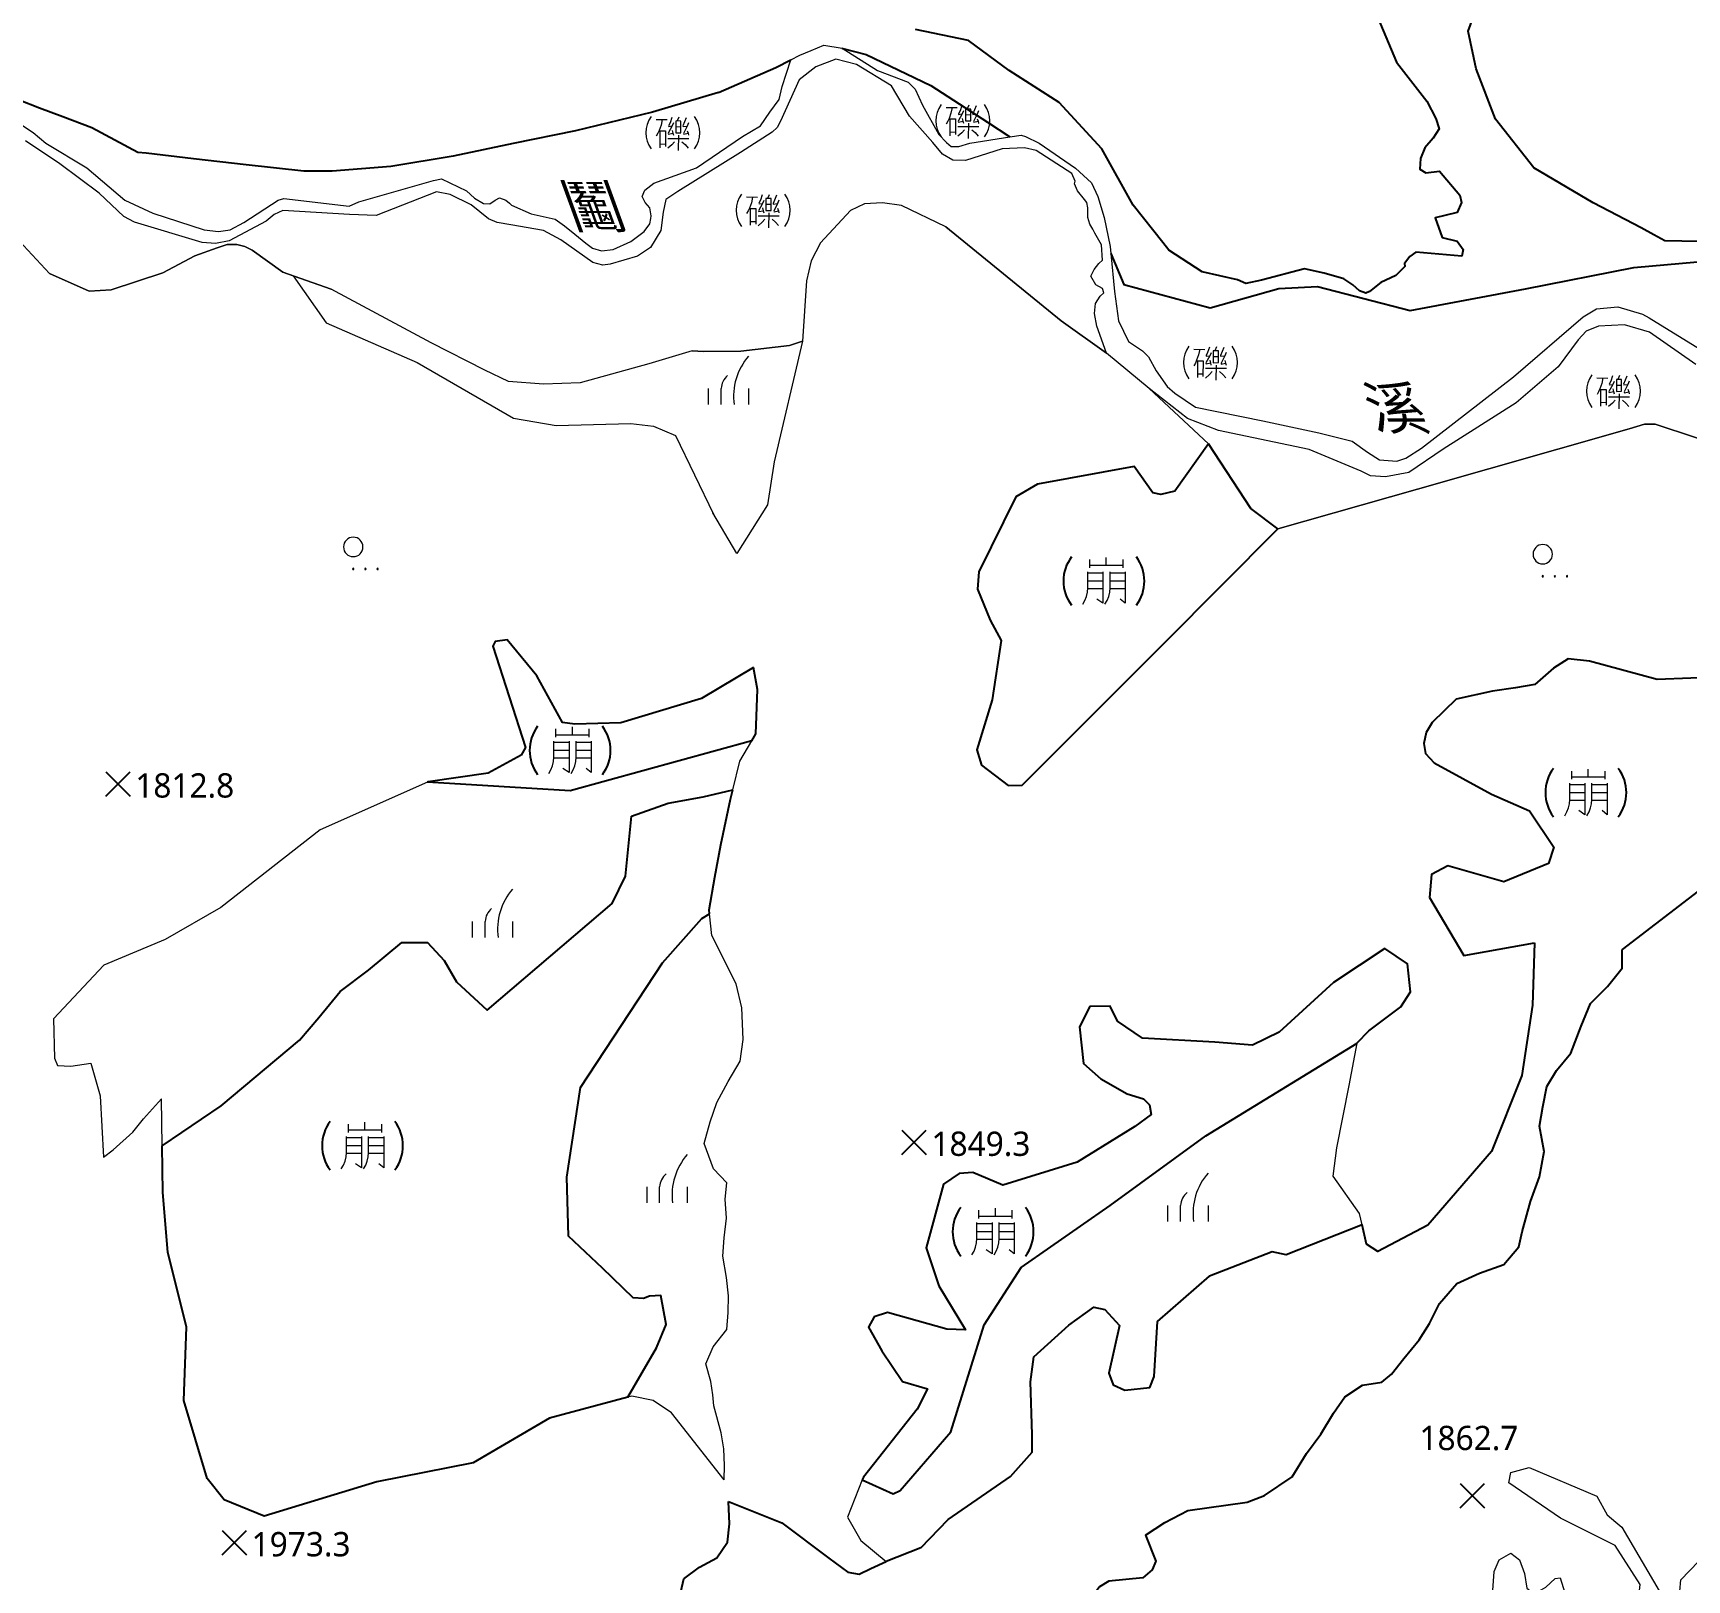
# Model space of a CAD drawing. Header units: metres. Extents: x 232867 to 235443, y 2535802 to 2538582.
# Drawn here: x 233607 to 234118, y 2536730 to 2537208 of the extents above; entities that cross this region are included whole.
import ezdxf
from ezdxf.enums import TextEntityAlignment as Align

# ---------------------------------------------------------------- set-up
doc = ezdxf.new("R2010")
doc.units = ezdxf.units.M
for name, color, linetype, lineweight in [('9510101', 5, 'Continuous', 20), ('9510109', 4, 'Continuous', 20), ('9710500', 3, 'Continuous', 20), ('9720000', 3, 'Continuous', 20)]:
    doc.layers.add(name, color=color, linetype=linetype, lineweight=lineweight)
doc.layers.add('9540203', color=34, linetype='Continuous', lineweight=20, true_color=0xa55200)
doc.layers.add('9790201', color=34, linetype='145', lineweight=20, true_color=0xa55200)
doc.layers.add('9810200', color=7, linetype='Continuous')
doc.layers.add('9820205', color=34, linetype='Continuous', true_color=0xa55200)
doc.styles.add('LMP', font='')
doc.styles.get('LMP').set_extended_font_data('Microsoft JhengHei')
doc.linetypes.add('145', pattern='A,0,-7.5,[10,base.shx,S=1,R=0,X=0,Y=0]', length=7.5)

# ---------------------------------------------------------------- blocks, each defined once
blk = doc.blocks.new('95423')
at = {"linetype": 'Continuous'}
for points in [[(-8.038459, 4.930951, 0.333333), (-8.038459, -5.069049)], [(5.294874, -5.069049, 0.333333), (5.294874, 4.930951)]]:
    blk.add_lwpolyline(points, format="xyb", dxfattribs=at)
for points in [[(-6.517338, 4.020808), (-3.120598, 3.98995)], [(-4.649285, 4.003837), (-5.035124, 2.261878), (-5.652713, 0.610952), (-6.007826, -0.237655), (-6.486458, -1.086262)], [(-5.703949, 0.488515), (-3.645549, 0.487518), (-3.691487, -4.344848)], [(-5.412274, 0.488373), (-5.381306, -4.711387)], [(-1.177484, 2.956224), (-1.565528, 2.041063), (-2.791747, -0.20806), (-2.714138, -0.47175), (-1.348224, -0.20806)], [(-1.658659, 4.693477), (-2.248486, 3.049291), (-2.745182, 2.087597), (-2.667573, 1.87044), (-1.565528, 2.041063)], [(-1.565528, 0.629545), (-1.348224, -0.20806), (-1.22405, -0.844019)], [(-0.510049, 3.545649), (-0.510049, -0.130504), (1.07317, -0.099481), (1.07317, 3.56116), (-0.028874, 3.576672), (-0.510049, 3.545649)], [(-0.510049, 1.823907), (1.07317, 1.792884)], [(0.467822, 4.7245), (-0.028874, 3.576672)], [(2.765042, 4.569388), (1.694041, 2.056575), (1.756128, 1.854929), (3.044434, 1.979019)], [(3.416956, 3.018268), (3.044434, 1.979019), (1.926867, -0.316638), (1.973432, -0.533795), (3.308304, -0.223571)], [(3.01339, 0.536478), (3.308304, -0.223571), (3.463521, -0.85953)], [(-3.685038, -3.666464), (-5.358978, -3.619674)], [(-2.962791, -1.812378), (3.587391, -1.812378)], [(-0.851832, -2.836116), (-1.705529, -3.766788), (-2.931747, -4.852571)], [(0.327822, -0.850683), (0.281257, -5.550575)], [(1.398823, -2.851627), (2.392216, -3.735766), (3.354564, -4.790527)]]:
    blk.add_lwpolyline(points)
blk = doc.blocks.new('98225')
at = {"lineweight": 0}
for points in [[(-4.3718, 4.121213), (-4.3718, 6.620776)], [(0.625848, 7.246036), (0.625848, 4.746473)], [(5.936866, 4.121213), (5.936866, 6.620776)], [(-6.557994, -7.127561), (-5.892824, -5.979033), (-5.403554, -4.744772), (-5.10201, -3.451385), (-4.997061, -2.128435), (-4.997061, -1.815065), (-4.997061, 2.87217)], [(-4.997061, 2.558801), (-0.311303, 2.558801), (-0.311303, -2.128435), (-0.311303, -6.81567), (-2.185606, -5.565149)], [(-4.997061, 0.059238), (-0.311303, 0.059238)], [(5.936866, 4.746473), (4.999714, 4.746473), (0.313957, 4.746473), (-4.3718, 4.746473)], [(-0.311303, 2.87217), (-0.311303, 2.558801)], [(0.313957, -7.127561), (0.979128, -5.979033), (1.468397, -4.744772), (1.769941, -3.451385), (1.876369, -2.128435), (1.876369, 2.558801), (1.876369, 2.87217)], [(1.876369, 2.558801), (6.560648, 2.558801)], [(1.876369, 0.059238), (6.560648, 0.059238)], [(6.560648, 2.87217), (6.560648, -1.815065), (6.560648, -6.503779), (6.560648, -6.81567), (4.999714, -5.565149)], [(-0.311303, -2.440326), (-4.997061, -2.440326)], [(6.560648, -2.440326), (1.876369, -2.440326)]]:
    blk.add_lwpolyline(points, dxfattribs=at)
for start, end in [(143.130102, 216.869898), (323.130102, 36.869898)]:
    blk.add_arc((0, 0), 12.5, start, end)
blk = doc.blocks.new('97132')
at = {"linetype": 'Continuous'}
for points in [[(-3.2, 6.8, 1), (2.8, 6.8, 1)], [(-0.4, 0, 1), (0, 0, 1)], [(3.35, 0, 1), (3.75, 0, 1)], [(7.1, 0, 1), (7.5, 0, 1)]]:
    blk.add_lwpolyline(points, format="xyb", close=True, dxfattribs=at)
blk = doc.blocks.new('97200')
at = {"linetype": 'Continuous'}
for points in [[(6.25, 15, 0.214635), (1.75, 0)], [(-0.25, 9, 0.201941), (-2.25, 5)]]:
    blk.add_lwpolyline(points, format="xyb", dxfattribs=at)
for points in [[(-6.25, 5), (-6.25, 0)], [(-2.25, 0), (-2.25, 5)], [(6.25, 5), (6.25, 0)]]:
    blk.add_lwpolyline(points, dxfattribs=at)
blk = doc.blocks.new('98120')
at = {"linetype": 'Continuous'}
for points in [[(-3.75, -3.75), (3.75, 3.75)], [(-3.75, 3.75), (3.75, -3.75)]]:
    blk.add_lwpolyline(points, dxfattribs=at)

msp = doc.modelspace()

# ---------------------------------------------------------------- linework, layer by layer
at = {"layer": '9510101', "lineweight": 0, "flags": 128}
for points in [[(233602.21598, 2537180.108148), (233607.09138, 2537176.945748), (233610.99548, 2537173.638348), (233623.66808, 2537166.082348), (233635.38118, 2537156.021248), (233644.00948, 2537152.049448), (233659.86368, 2537146.873648), (233664.30938, 2537146.346348), (233667.91658, 2537146.924448), (233672.20968, 2537149.172748), (233682.72788, 2537156.041848), (233684.53008, 2537156.608548), (233704.67458, 2537154.236448), (233707.72288, 2537155.505148), (233730.73838, 2537162.175248), (233733.23548, 2537162.607448), (233740.89038, 2537158.907248), (233743.40058, 2537156.701748), (233746.18568, 2537155.053248), (233748.13018, 2537154.926648), (233749.79078, 2537156.047748), (233751.17578, 2537156.750648), (233753.12298, 2537156.068748), (233754.23858, 2537155.103948), (233754.79668, 2537154.552148), (233760.91958, 2537151.814048), (233768.28648, 2537150.194448), (233771.21258, 2537148.130448), (233774.41898, 2537145.512748), (233777.76498, 2537142.757148), (233779.85528, 2537141.243148), (233782.63628, 2537140.427748), (233786.24408, 2537140.866948), (233791.64718, 2537143.261148), (233795.79728, 2537146.341548), (233797.59048, 2537148.713048), (233797.85988, 2537150.380748), (233797.99458, 2537151.214548), (233797.56568, 2537153.710848), (233796.16898, 2537155.368048), (233795.18808, 2537157.166748), (233796.01148, 2537159.115548), (233798.77728, 2537161.354348), (233811.94458, 2537166.018748), (233826.19778, 2537175.688048), (233831.73488, 2537179.054948), (233834.62988, 2537183.238148), (233837.52628, 2537187.143748), (233838.47818, 2537191.175848), (233841.13908, 2537199.392048), (233843.87568, 2537200.808748), (233847.35328, 2537202.283348), (233851.26568, 2537203.905948), (233856.98748, 2537202.966048), (233867.85168, 2537196.092848), (233877.31088, 2537192.542748), (233879.54338, 2537190.335548), (233881.78968, 2537185.351648), (233886.83288, 2537176.359248), (233889.20558, 2537173.875248), (233890.60018, 2537172.634548), (233892.96058, 2537172.649348), (233896.42678, 2537173.643048), (233908.80208, 2537175.567648), (233912.24308, 2537176.102848), (233913.63358, 2537175.695148), (233917.80918, 2537173.638948), (233929.09408, 2537165.935348), (233933.97628, 2537161.384648), (233935.94078, 2537157.231948), (233937.91698, 2537150.719248), (233939.76678, 2537141.706748), (233939.97188, 2537139.548748), (233941.08538, 2537127.831748), (233942.35298, 2537118.839748), (233945.45318, 2537112.444048), (233949.69848, 2537109.554748), (233951.60518, 2537107.671348), (233953.96408, 2537103.312248), (233957.34618, 2537098.522148), (233959.69108, 2537096.495648), (233966.13188, 2537092.162248), (233986.85938, 2537087.918948), (234004.23028, 2537084.237648), (234014.45088, 2537081.677648), (234019.28288, 2537078.208948), (234022.94158, 2537075.899148), (234028.33808, 2537075.495848), (234031.10268, 2537076.388048), (234035.89488, 2537079.480048), (234064.33568, 2537101.529548), (234085.80018, 2537120.035848), (234090.01288, 2537122.541048), (234096.56948, 2537123.165548), (234104.16428, 2537120.880648), (234106.21228, 2537119.727148), (234127.13758, 2537106.882848)], [(234120.65008, 2537105.337448), (234106.30978, 2537115.302048), (234098.57308, 2537117.584948), (234090.56168, 2537117.097248), (234086.78208, 2537115.616148), (234084.32088, 2537112.977548), (234078.10548, 2537104.632048), (234065.20418, 2537093.475548), (234042.55888, 2537079.197448), (234031.96518, 2537071.990048), (234024.83338, 2537070.633548), (234020.16888, 2537070.895648), (234017.24588, 2537072.334448), (234001.17648, 2537079.082248), (233973.16408, 2537084.880348), (233963.67008, 2537088.609348), (233951.81128, 2537097.860948), (233938.61848, 2537108.849748), (233935.65518, 2537117.123848), (233934.90288, 2537121.053648), (233935.17588, 2537124.115648), (233936.61888, 2537126.456348), (233937.77838, 2537127.483748), (233937.33338, 2537128.792448), (233935.28638, 2537129.945348), (233933.81338, 2537132.559148), (233934.82018, 2537134.604248), (233936.26458, 2537136.506048), (233937.35038, 2537137.532048), (233937.10348, 2537142.262248), (233935.04338, 2537145.889048), (233934.38078, 2537147.122448), (233933.42528, 2537148.645148), (233932.90308, 2537150.752948), (233932.89338, 2537152.354448), (233932.88548, 2537153.664648), (233932.58428, 2537155.337048), (233931.77788, 2537156.278348), (233929.65068, 2537158.958448), (233928.69168, 2537161.063448), (233928.90478, 2537161.938348), (233927.94448, 2537164.261748), (233916.91288, 2537171.351648), (233913.31138, 2537172.192148), (233906.40758, 2537171.860848), (233895.06208, 2537168.336348), (233891.17698, 2537168.455748), (233888.00138, 2537170.306048), (233884.95988, 2537173.883748), (233877.72018, 2537182.038948), (233872.20028, 2537191.356048), (233861.37308, 2537197.906048), (233855.03328, 2537199.592548), (233848.86028, 2537197.251648), (233843.70408, 2537193.190648), (233837.87758, 2537180.492948), (233836.88198, 2537178.472448), (233835.30768, 2537177.023748), (233825.56008, 2537170.775648), (233806.20638, 2537158.712048), (233802.47988, 2537156.242748), (233801.63868, 2537152.352748), (233800.95128, 2537146.737348), (233797.81648, 2537141.394248), (233793.80298, 2537138.779148), (233785.32898, 2537136.279848), (233783.02888, 2537135.977648), (233780.00278, 2537136.821748), (233770.03628, 2537143.808848), (233764.69708, 2537146.652648), (233754.61608, 2537148.459448), (233750.43998, 2537149.152548), (233747.69998, 2537150.286248), (233742.35258, 2537154.568748), (233735.85998, 2537157.836948), (233731.68308, 2537158.673848), (233713.02178, 2537151.362448), (233704.81998, 2537151.598548), (233684.23948, 2537152.907548), (233681.51338, 2537151.595448), (233679.07918, 2537149.565848), (233667.60448, 2537143.450748), (233663.43658, 2537142.705148), (233659.26288, 2537142.966548), (233638.40768, 2537149.220648), (233635.09698, 2537150.993748), (233627.52168, 2537158.265448), (233615.34448, 2537167.230248), (233604.75588, 2537174.411248)]]:
    msp.add_lwpolyline(points, dxfattribs=at).dxf.unprotected_set("ltscale", 0)
at = {"layer": '9510109', "lineweight": 0, "flags": 128}
for points in [[(233596.379114, 2537189.401948), (233609.007914, 2537184.510948), (233616.218914, 2537181.789148), (233625.184914, 2537178.357548), (233639.453914, 2537170.748148), (233641.950114, 2537170.560548), (233656.601114, 2537168.817148), (233672.898714, 2537166.982548), (233690.662514, 2537165.036748), (233699.489714, 2537165.001748), (233717.526714, 2537166.439148), (233736.852514, 2537169.619548), (233755.375914, 2537173.556548), (233774.575914, 2537177.438748), (233798.409114, 2537183.264948), (233818.813714, 2537189.320148), (233836.490114, 2537196.985348), (233841.139014, 2537199.392048), (233843.875714, 2537200.808748), (233847.353214, 2537202.283348), (233851.265714, 2537203.905948), (233856.987414, 2537202.966048), (233857.227414, 2537202.926648), (233864.356414, 2537201.083148), (233884.315414, 2537191.476248), (233901.815314, 2537180.110548), (233908.802114, 2537175.567648), (233912.243114, 2537176.102848), (233913.633614, 2537175.695148), (233917.809214, 2537173.638948), (233929.094014, 2537165.935348), (233933.976314, 2537161.384648), (233935.940814, 2537157.231948), (233937.917014, 2537150.719248), (233939.766814, 2537141.706748), (233939.971914, 2537139.548748), (233943.952314, 2537129.969148), (233970.609414, 2537122.770548), (233991.866714, 2537128.739048), (234003.822114, 2537129.397948), (234032.453014, 2537121.993548), (234067.999114, 2537128.635648), (234101.462014, 2537135.259548), (234125.785714, 2537137.468248)], [(234132.986914, 2537078.688348), (234108.096714, 2537086.877348), (234104.812714, 2537086.877148), (234100.100514, 2537085.442548), (234034.717714, 2537066.804948), (233991.569714, 2537054.561348), (233983.252056, 2537060.862022), (233970.086402, 2537080.820088), (233951.811314, 2537097.860948), (233938.618514, 2537108.849748), (233924.668314, 2537118.828348), (233889.015914, 2537147.794548), (233875.265214, 2537154.417948), (233869.425714, 2537155.256448), (233863.884914, 2537154.929748), (233859.521414, 2537152.859948), (233850.245914, 2537142.882048), (233847.361914, 2537137.320748), (233845.939914, 2537131.185048), (233844.677064, 2537112.508421), (233840.737114, 2537111.130948), (233825.700714, 2537109.467748), (233814.106714, 2537109.284948), (233810.608614, 2537109.487848), (233797.208214, 2537105.505848), (233776.024814, 2537099.598348), (233764.768514, 2537099.238648), (233753.938714, 2537100.036448), (233746.556914, 2537103.598648), (233730.054014, 2537112.011248), (233699.101114, 2537128.602548), (233684.160914, 2537133.852748), (233674.756214, 2537140.566048), (233672.445414, 2537141.703748), (233669.993014, 2537142.408348), (233666.968614, 2537142.389348), (233663.950114, 2537141.362048), (233657.051214, 2537138.870148), (233647.143714, 2537133.622548), (233631.187514, 2537128.336948), (233624.420414, 2537128.006248), (233612.147814, 2537133.401948), (233597.447714, 2537149.259348)]]:
    msp.add_lwpolyline(points, dxfattribs=at).dxf.unprotected_set("ltscale", 0)
at = {"layer": '9790201', "flags": 128}
for points in [[(233908.802066, 2537175.567694), (233912.243079, 2537176.102849), (233913.633572, 2537175.695108), (233917.809192, 2537173.638913), (233929.094058, 2537165.93534), (233933.976307, 2537161.3846), (233935.940797, 2537157.231979), (233937.917014, 2537150.71927), (233939.766806, 2537141.706767), (233939.971889, 2537139.548727)], [(233889.0159, 2537147.7945), (233875.26523, 2537154.41799), (233869.425721, 2537155.256413), (233863.884904, 2537154.929729), (233859.521408, 2537152.859984), (233850.24588, 2537142.882086), (233847.361887, 2537137.3207), (233845.939952, 2537131.185037), (233844.67705, 2537112.508373)], [(233597.447726, 2537149.259395), (233612.14779, 2537133.401953), (233624.420382, 2537128.006217), (233631.187499, 2537128.336939), (233647.143717, 2537133.622587), (233657.051256, 2537138.870101), (233663.950065, 2537141.362091), (233666.968653, 2537142.389326), (233669.992993, 2537142.408393), (233672.445375, 2537141.703709), (233674.756206, 2537140.566044), (233684.1609, 2537133.8527)], [(233889.0159, 2537147.7945), (233924.6683, 2537118.8283), (233938.6185, 2537108.8497)], [(233684.1609, 2537133.8527), (233687.401509, 2537132.713904)], [(233687.401509, 2537132.713904), (233699.1011, 2537128.6025)], [(233687.401509, 2537132.713904), (233697.589645, 2537118.220765), (233725.690303, 2537105.885812), (233755.502624, 2537088.749296), (233768.628722, 2537086.425876), (233791.722945, 2537087.052716), (233798.70497, 2537086.254575), (233805.458091, 2537083.409739), (233817.213617, 2537059.128894)], [(233810.6086, 2537109.4878), (233797.208229, 2537105.505877), (233776.024769, 2537099.59834), (233764.768556, 2537099.238668), (233753.938676, 2537100.036478), (233746.556936, 2537103.598666), (233730.05398, 2537112.011217), (233699.1011, 2537128.6025)], [(233810.6086, 2537109.4878), (233814.1067, 2537109.2849), (233825.7007, 2537109.4677), (233840.7371, 2537111.1309), (233844.67705, 2537112.508373)], [(233844.67705, 2537112.508373), (233835.96827, 2537075.285093), (233833.87503, 2537061.997477), (233824.414092, 2537046.933047)], [(233970.086372, 2537080.820137), (233951.811323, 2537097.860974)], [(233991.5697, 2537054.5613), (234034.7177, 2537066.8049), (234100.1005, 2537085.4425), (234104.8127, 2537086.8771), (234108.0967, 2537086.8773), (234132.9869, 2537078.6883), (234140.5703, 2537077.4721), (234152.4057, 2537073.5549)], [(233824.414092, 2537046.933047), (233817.015059, 2537059.465203), (233816.990742, 2537059.58924)], [(233823.178035, 2536973.962415), (233825.350445, 2536982.832805), (233829.020631, 2536989.095111)], [(233728.889109, 2536976.319404), (233695.732237, 2536961.608151), (233665.087997, 2536937.622221), (233647.888784, 2536927.786053), (233628.895914, 2536919.864991), (233613.392311, 2536903.246971), (233613.689886, 2536891.088168), (233614.620185, 2536888.799571), (233618.749898, 2536888.596188), (233624.937389, 2536889.553027), (233627.746307, 2536879.475095), (233628.855949, 2536860.563324)], [(233820.476655, 2536760.916487), (233820.579485, 2536765.357545), (233820.408878, 2536770.469296), (233819.567565, 2536775.441399), (233817.359066, 2536783.766967), (233817.066537, 2536787.128592), (233816.365284, 2536791.294436), (233814.849447, 2536796.665079), (233817.095862, 2536801.929738), (233821.356304, 2536807.344247), (233821.72207, 2536812.594625), (233821.820127, 2536817.708416), (233821.242705, 2536823.355293), (233820.121273, 2536829.939915), (233820.484176, 2536835.593933), (233821.247211, 2536841.654651), (233820.802212, 2536847.571641), (233821.304219, 2536852.553946), (233817.242756, 2536856.963381), (233814.366415, 2536864.745661), (233816.199334, 2536871.487273), (233818.306644, 2536877.423646), (233821.753456, 2536883.908406), (233825.470842, 2536890.126113), (233826.363436, 2536896.860584), (233826.025085, 2536906.680446), (233824.226265, 2536914.067248), (233816.73204, 2536928.945814), (233816.004719, 2536935.636192)], [(234017.598793, 2536839.591275), (234016.803471, 2536843.113346), (234008.647234, 2536854.619559), (234009.748706, 2536863.410352), (234013.558907, 2536882.620159), (234015.997303, 2536895.691485)], [(233628.855949, 2536860.563324), (233631.84875, 2536862.747055), (233637.826522, 2536868.293165), (233641.198945, 2536872.378811), (233646.780129, 2536878.57674)], [(233646.950748, 2536864.076607), (233646.780129, 2536878.57674)], [(233917.654759, 2536688.991546), (233922.398758, 2536683.855696), (233927.348294, 2536681.865546), (233956.761719, 2536679.805271), (233986.355045, 2536685.15794), (234022.911003, 2536689.656173), (234038.587159, 2536695.370165), (234053.549556, 2536707.817658), (234056.204901, 2536714.123232), (234057.717872, 2536723.790597), (234058.338531, 2536732.553926), (234059.887932, 2536736.157314), (234063.46662, 2536738.201314), (234066.171887, 2536736.196993), (234067.768512, 2536731.93967), (234068.468778, 2536727.452086), (234070.723841, 2536725.669524), (234074.302529, 2536727.713523), (234077.203889, 2536730.427047), (234078.773528, 2536730.661558), (234082.664345, 2536718.108511), (234082.268112, 2536709.346599), (234080.04543, 2536705.73896), (234068.838924, 2536703.197595), (234067.749172, 2536697.800307), (234070.930277, 2536691.306986), (234075.220026, 2536687.066668), (234089.780793, 2536691.650616), (234113.789081, 2536692.700614), (234121.625135, 2536695.894497), (234123.632834, 2536697.928577), (234106.526462, 2536706.130771), (234099.56248, 2536707.209799), (234096.619294, 2536711.45862), (234096.797846, 2536719.096157), (234103.04807, 2536724.750629), (234103.473986, 2536728.571523), (234095.77061, 2536740.651296), (234078.887316, 2536749.079499), (234062.886888, 2536759.983879), (234063.54128, 2536763.132415), (234069.142509, 2536764.739985), (234090.068186, 2536755.888107), (234093.245245, 2536750.068561), (234095.951861, 2536747.839649), (234097.756721, 2536746.278844), (234109.321231, 2536726.587043), (234112.707874, 2536723.239423), (234115.402347, 2536723.031837), (234116.033801, 2536729.998432), (234124.286326, 2536738.585352), (234144.446974, 2536745.001461), (234157.903147, 2536746.65863), (234162.403829, 2536744.665647), (234162.887764, 2536738.829096), (234160.055216, 2536724.661393), (234160.768975, 2536717.927892), (234165.94024, 2536716.388343), (234168.16427, 2536719.771391), (234168.783581, 2536728.759312), (234173.427735, 2536740.243251), (234182.398067, 2536741.422894), (234206.425245, 2536739.328608), (234220.262809, 2536752.218198), (234241.995794, 2536758.419636), (234252.503383, 2536765.223993), (234252.466953, 2536771.28797), (234249.746845, 2536775.762799), (234243.206081, 2536781.111905), (234229.245735, 2536788.660163), (234224.732909, 2536792.674472), (234224.043437, 2536795.365322), (234226.716321, 2536798.751204), (234253.644858, 2536799.370441), (234270.172875, 2536800.796121)], [(233820.476655, 2536760.916487), (233804.299578, 2536781.599508), (233798.610891, 2536785.342721), (233791.991643, 2536786.718121), (233790.759295, 2536786.390239)], [(233863.202645, 2536760.897795), (233858.600458, 2536749.398818), (233862.72602, 2536742.163143), (233870.595572, 2536735.692305)]]:
    msp.add_lwpolyline(points, dxfattribs=at)
at = {"layer": '9820205', "flags": 128}
for points in [[(234159.935553, 2537151.153076), (234141.004988, 2537145.897323), (234121.56793, 2537143.315626), (234111.108858, 2537143.479836), (234107.68955, 2537145.401491), (234103.78203, 2537147.562892), (234088.888837, 2537155.240299), (234070.567196, 2537166.056514), (234058.780654, 2537181.0608), (234052.827058, 2537196.596163), (234050.307394, 2537208.262424), (234055.313878, 2537221.689815), (234056.921161, 2537234.36112), (234056.61216, 2537243.122791), (234052.666251, 2537250.396242), (234045.301033, 2537259.591347)], [(234019.171858, 2537220.248637), (234028.169317, 2537198.666706), (234037.562972, 2537186.632435), (234040.393541, 2537181.299553), (234041.347739, 2537178.047629), (234039.506762, 2537175.240125), (234036.969519, 2537172.194552), (234035.597213, 2537168.925006), (234035.388159, 2537165.66427), (234037.257789, 2537164.514448), (234041.442124, 2537165.011735), (234047.777616, 2537157.610232), (234048.259771, 2537155.285919), (234046.88578, 2537152.249156), (234043.170117, 2537151.289826), (234040.150719, 2537150.568566), (234042.288394, 2537144.532047), (234046.949827, 2537143.403371), (234048.82957, 2537140.856847), (234048.379438, 2537138.758268), (234034.177656, 2537140.047478), (234032.326567, 2537138.636678), (234030.713183, 2537136.529288), (234030.719925, 2537135.598153), (234027.948347, 2537132.783601), (234023.31051, 2537130.653303), (234019.84098, 2537127.833465), (234018.6811, 2537127.359086), (234016.814841, 2537128.04334), (234014.707504, 2537129.889751), (234011.902217, 2537131.730875), (234005.839825, 2537133.547329), (233999.780805, 2537134.898215), (233986.545019, 2537131.306014), (233981.666104, 2537130.337873), (233979.098523, 2537131.482408), (233968.145419, 2537133.960208), (233957.859927, 2537140.633402), (233955.98187, 2537142.947143), (233946.824235, 2537154.517608), (233937.159164, 2537171.904145), (233924.026249, 2537186.238059), (233908.598854, 2537196.131459), (233895.96832, 2537205.347653), (233879.657516, 2537208.716058)], [(233856.987437, 2537202.966091), (233857.227416, 2537202.926672), (233864.356464, 2537201.083165), (233884.315393, 2537191.476214), (233901.815356, 2537180.110578), (233908.802066, 2537175.567694)], [(233818.8137, 2537189.3201), (233798.4091, 2537183.2649), (233774.5759, 2537177.4387), (233755.3759, 2537173.5565), (233736.8525, 2537169.6195), (233717.5267, 2537166.4391), (233699.4897, 2537165.0017), (233690.6625, 2537165.0367), (233672.8987, 2537166.9825), (233656.6011, 2537168.8171), (233641.9501, 2537170.5605), (233639.4539, 2537170.7481), (233625.1849, 2537178.3575), (233616.2189, 2537181.7891), (233609.0079, 2537184.5109), (233596.3791, 2537189.4019), (233572.9141, 2537195.5207), (233569.216376, 2537195.445887)], [(233818.8137, 2537189.3201), (233836.490106, 2537196.98533), (233841.139034, 2537199.392035)], [(233939.971893, 2537139.548688), (233943.952334, 2537129.969158), (233970.609457, 2537122.770515), (233991.866694, 2537128.73907), (234003.822086, 2537129.39791), (234032.45305, 2537121.993587), (234067.999131, 2537128.635696), (234101.462056, 2537135.259568), (234125.785711, 2537137.468235), (234157.972059, 2537142.944046), (234174.702453, 2537137.483746), (234204.670433, 2537123.025884), (234218.12013, 2537126.918867), (234230.416574, 2537127.875212), (234274.5311, 2537117.9779)], [(233970.086372, 2537080.820137), (233959.704923, 2537066.187169), (233955.378546, 2537065.196956), (233952.968838, 2537065.663222), (233947.142903, 2537073.811365), (233917.330858, 2537068.327246), (233910.615214, 2537064.433182), (233899.202804, 2537041.250943), (233898.753569, 2537035.952007), (233902.662834, 2537026.347385), (233906.070299, 2537020.109845), (233903.293122, 2537001.796705), (233898.572994, 2536986.360093), (233900.046269, 2536981.554746), (233908.26731, 2536975.347564), (233912.599528, 2536975.374887), (233956.618682, 2537019.465713), (233991.5697, 2537054.5613)], [(233991.5697, 2537054.5613), (233983.252042, 2537060.862061), (233970.086372, 2537080.820137)], [(234229.475846, 2537022.796889), (234225.139811, 2537028.914238), (234221.94881, 2537034.237827), (234220.219475, 2537038.841945), (234217.034681, 2537043.193989), (234213.38905, 2537043.65679), (234208.55718, 2537039.739981), (234201.310927, 2537033.621881), (234198.451227, 2537025.102484), (234179.860012, 2537008.22541), (234168.989857, 2536999.169703), (234164.917533, 2536990.399763), (234158.259386, 2536968.254232), (234160.309158, 2536951.507331), (234158.634145, 2536947.610431), (234154.762751, 2536945.399951), (234148.455246, 2536944.388588), (234144.070245, 2536946.546999), (234141.872312, 2536948.476306), (234122.717825, 2536943.740482), (234097.945953, 2536924.608335)], [(233829.57864, 2537011.726716), (233813.488577, 2537002.124905), (233788.600852, 2536994.605163), (233774.356055, 2536994.277792), (233770.554291, 2536994.728824), (233762.634076, 2537009.166828), (233753.546144, 2537020.272358), (233749.749941, 2537019.773394), (233749.045974, 2537018.343907), (233759.201834, 2536987.056962), (233757.791119, 2536984.672986), (233747.613331, 2536979.146103), (233729.108582, 2536976.416781)], [(233829.020631, 2536989.095111), (233830.261546, 2536991.212439), (233830.835836, 2537004.941293), (233829.57864, 2537011.726716)], [(234139.872202, 2537009.317617), (234108.714113, 2537008.050351), (234087.857249, 2537013.730655), (234081.203265, 2537014.400699), (234076.67629, 2537011.500962), (234070.966688, 2537006.440377), (234064.992618, 2537005.445637), (234057.822544, 2537004.443353), (234046.594977, 2537001.979886), (234039.224349, 2536994.755436), (234037.330067, 2536991.633038), (234036.633274, 2536988.278928), (234037.130999, 2536985.171616), (234039.780043, 2536982.317139), (234057.541833, 2536972.619281), (234069.295366, 2536967.429572), (234076.780446, 2536956.231305), (234075.149379, 2536951.193132), (234061.309928, 2536945.602741), (234044.056267, 2536950.518495), (234039.049404, 2536947.854997), (234038.376394, 2536940.672789), (234049.012702, 2536922.794966), (234070.816017, 2536926.669566)], [(233829.020631, 2536989.095111), (233772.920247, 2536973.640165), (233728.889109, 2536976.319404)], [(233729.108582, 2536976.416781), (233728.889109, 2536976.319404)], [(233791.858431, 2536965.792029), (233803.207455, 2536969.872437), (233813.995134, 2536971.822497), (233823.178035, 2536973.962415)], [(233816.004719, 2536935.636192), (233815.869726, 2536936.877943), (233817.678779, 2536946.983221), (233819.488787, 2536956.953951), (233822.478191, 2536971.104807), (233823.178035, 2536973.962415)], [(233646.950748, 2536864.076607), (233665.122094, 2536876.357832), (233689.327754, 2536896.632194), (233695.367541, 2536903.689475), (233701.869612, 2536911.685563), (233710.718671, 2536918.292627), (233720.960053, 2536926.780255), (233728.911906, 2536926.830433), (233734.090056, 2536921.247774), (233737.870409, 2536914.720405), (233747.277516, 2536905.888819), (233785.909739, 2536938.888719), (233790.070293, 2536947.337976), (233791.858431, 2536965.792029)], [(233790.759295, 2536786.390239), (233799.667724, 2536801.680177), (233802.625115, 2536808.85407), (233800.957887, 2536817.84528), (233797.498824, 2536817.592631), (233795.657303, 2536816.888565), (233792.426247, 2536817.098983), (233782.91409, 2536826.271485), (233772.475129, 2536836.130577), (233771.907657, 2536854.361276), (233776.129697, 2536882.085571), (233801.513791, 2536920.56088), (233813.661333, 2536934.255569), (233816.004719, 2536935.636192)], [(234015.997303, 2536895.691485), (234016.019682, 2536895.811452), (234019.693413, 2536899.533097), (234029.582089, 2536906.992424), (234032.557117, 2536911.634274), (234031.580826, 2536920.180801), (234024.620609, 2536924.991103), (234008.743776, 2536914.488986), (233991.9725, 2536899.126996), (233983.679792, 2536895.145047), (233972.123179, 2536895.996728), (233949.705832, 2536897.242174), (233942.049735, 2536902.510393), (233939.711318, 2536907.11871), (233933.473795, 2536907.079344), (233930.277626, 2536900.818023), (233931.501871, 2536889.499216), (233936.844951, 2536884.678707), (233944.958853, 2536880.10684), (233950.051157, 2536878.520901), (233951.910602, 2536876.683406), (233952.390986, 2536873.681439), (233947.331139, 2536869.951047), (233929.608972, 2536858.974976), (233906.54937, 2536851.894835), (233897.284605, 2536855.765978), (233893.127668, 2536855.50859), (233888.296017, 2536852.241945), (233882.871503, 2536832.559643), (233886.870803, 2536820.796042), (233895.039741, 2536807.209526), (233889.262845, 2536807.404222), (233870.926618, 2536812.562776), (233866.852278, 2536811.175487), (233865.056736, 2536807.987153), (233869.182299, 2536800.751478), (233875.589356, 2536791.260918), (233883.314089, 2536789.040391), (233880.176609, 2536782.666586), (233863.517304, 2536761.683999), (233863.202645, 2536760.897795)], [(233950.6943, 2536743.820676), (233956.643789, 2536747.676175), (233963.786125, 2536751.454415), (233982.090056, 2536753.987399), (233987.386173, 2536756.022617), (233995.974526, 2536761.806841), (234000.436718, 2536769.02274), (234004.774768, 2536775.040694), (234008.711659, 2536781.454602), (234012.25984, 2536786.535556), (234017.677227, 2536790.167698), (234023.645775, 2536791.011018), (234026.681106, 2536793.561072), (234030.496727, 2536798.378055), (234035.234979, 2536804.133046), (234038.384874, 2536809.210976), (234041.527107, 2536815.35285), (234046.793534, 2536821.510853), (234053.806939, 2536824.756113), (234061.356182, 2536827.340439), (234065.963587, 2536832.828436), (234066.992162, 2536837.491258), (234069.58036, 2536846.820933), (234072.313772, 2536854.422707), (234073.850409, 2536862.281395), (234072.333518, 2536870.116897), (234073.352515, 2536876.10965), (234074.635121, 2536882.370404), (234077.653212, 2536887.314333), (234081.996051, 2536892.667321), (234085.255722, 2536900.938092), (234088.125726, 2536908.008901), (234093.398858, 2536913.235953), (234097.872543, 2536918.855935), (234097.945953, 2536924.608335)], [(234070.816017, 2536926.669566), (234070.240088, 2536907.480171), (234066.907448, 2536885.730687), (234057.578183, 2536862.325282), (234037.848813, 2536839.547704), (234022.419906, 2536831.359951), (234018.940504, 2536833.64953), (234017.598793, 2536839.591275)], [(233863.202645, 2536760.897795), (233872.716141, 2536756.606409), (233874.884198, 2536757.607883), (233890.58595, 2536775.691187), (233900.859575, 2536808.765022), (233912.215557, 2536826.426723), (233939.769957, 2536845.570005), (233969.286321, 2536867.097243), (234015.997303, 2536895.691485)], [(233790.759295, 2536786.390239), (233766.531136, 2536779.944033), (233743.001041, 2536766.096297), (233713.285104, 2536760.240135), (233678.40258, 2536749.627488), (233666.094645, 2536754.746101), (233660.861537, 2536761.326521), (233653.637039, 2536785.37275), (233654.448417, 2536808.052518), (233648.646091, 2536831.162943), (233647.121366, 2536849.576474), (233646.950748, 2536864.076607)], [(234017.598793, 2536839.591275), (233994.13459, 2536830.356466), (233989.780372, 2536831.318538), (233970.458683, 2536823.768801)], [(233881.265101, 2536739.883271), (233889.759998, 2536748.618909), (233908.93211, 2536761.884692), (233915.681641, 2536769.406212), (233915.648894, 2536774.845214), (233915.097683, 2536791.159362), (233916.183717, 2536798.871764), (233926.99634, 2536808.685271), (233934.664093, 2536814.172884), (233938.065466, 2536813.514455), (233942.62519, 2536808.557297), (233939.3166, 2536793.805219), (233940.697344, 2536790.187796), (233944.33066, 2536788.624296), (233952.027066, 2536789.352782), (233953.365511, 2536792.760737), (233954.395603, 2536809.764768), (233970.458683, 2536823.768801)], [(233806.505815, 2536723.651675), (233808.066137, 2536730.278516), (233812.876317, 2536733.947998), (233818.229553, 2536736.814282), (233821.553488, 2536741.683463), (233822.185055, 2536747.339521), (233821.867706, 2536754.199358)], [(233821.867706, 2536754.199358), (233838.32896, 2536747.599196), (233852.871139, 2536736.661656), (233858.730714, 2536732.373415), (233862.191729, 2536731.746489), (233865.854746, 2536733.49973), (233870.595572, 2536735.692305)], [(233950.6943, 2536743.820676), (233953.874443, 2536735.781731), (233952.772085, 2536733.08843), (233949.878807, 2536730.607682), (233939.370421, 2536729.645886), (233936.473111, 2536727.836698), (233934.919327, 2536725.812132), (233937.859645, 2536720.458014), (233941.90904, 2536716.677931), (233941.254077, 2536713.987454), (233935.939107, 2536704.999425), (233917.911036, 2536689.662996), (233917.654759, 2536688.991546)], [(233881.265101, 2536739.883271), (233870.595572, 2536735.692305)]]:
    msp.add_lwpolyline(points, dxfattribs=at)

# ---------------------------------------------------------------- block references
at = {"layer": '9540203'}
for p in [(233895.624923, 2537180.639364), (233806.059023, 2537176.937386), (233833.9537, 2537153.0155), (233972.114778, 2537105.989968), (234096.6167, 2537097.1433)]:
    msp.add_blockref('95423', p, dxfattribs=at)
at = {"layer": '9710500'}
for p in [(233706.162677, 2537042.168693), (234073.560636, 2537039.919791)]:
    msp.add_blockref('97132', p, dxfattribs=at)
at = {"layer": '9720000'}
for p in [(233821.8358, 2537092.9111), (233748.939804, 2536928.324659), (233802.8532, 2536846.3761), (233963.7523, 2536840.6332)]:
    msp.add_blockref('97200', p, dxfattribs=at)
at = {"layer": '9810200'}
for p in [(233633.2607, 2536975.7713, 1812.785513), (233879.1711, 2536865.1208, 1849.306441), (234051.6272, 2536755.9996, 1862.668683), (233669.1854, 2536741.4678, 1973.280488)]:
    msp.add_blockref('98120', p, dxfattribs=at)
at = {"layer": '9820205'}
for p in [(233937.835234, 2537038.445777), (233772.919968, 2536986.139946), (234086.699037, 2536973.101072), (233708.8239, 2536864.0753), (233903.589513, 2536837.508638)]:
    msp.add_blockref('98225', p, dxfattribs=at)

# ---------------------------------------------------------------- texts
at = {"layer": '9510101', "style": 'LMP', "oblique": 340}
for s, p in [('鬮', (233782.510779, 2537154.204828)), ('溪', (234030.256975, 2537091.975573))]:
    msp.add_text(s, height=13, dxfattribs=at).set_placement(p, align=Align.MIDDLE)
at = {"layer": '9810200', "style": 'LMP'}
for s, p in [('1812.8', (233638.633913, 2536971.573222, 1812.785513)), ('1849.3', (233884.544313, 2536860.922722, 1849.306441)), ('1862.7', (234035.275281, 2536770.067152, 1862.668683)), ('1973.3', (233674.558613, 2536737.269722, 1973.280488))]:
    msp.add_text(s, height=7.5, dxfattribs=at).set_placement(p)

doc.saveas('drawing.dxf')
